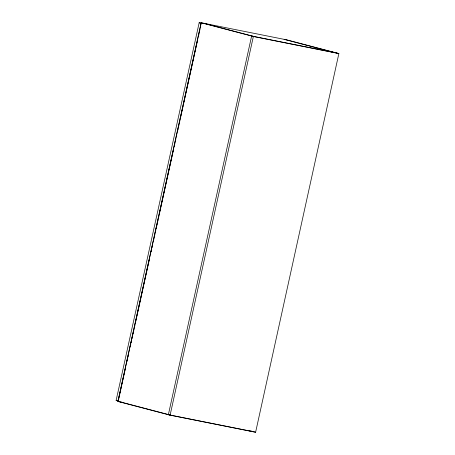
<?xml version="1.0" encoding="UTF-8"?>
<svg xmlns="http://www.w3.org/2000/svg" width="455" height="455" viewBox="0 0 455 455"><rect width="100%" height="100%" fill="white"/><g stroke="black" fill="none" stroke-linecap="round" stroke-linejoin="round"><path stroke-width="0.68" d="M125.279 369.028L118.254 400.963L116.127 400.406L199.159 22.75L202.629 23.444M286.673 39.847L338.873 53.565L255.613 432.25L170.107 415.165L117.908 401.441L201.167 22.756L286.769 39.869M118.004 401.469L201.264 22.784M126.956 361.389L127.565 358.614M127.872 357.226L128.481 354.451M130.158 346.812L130.773 344.037M131.074 342.649L131.688 339.874M131.99 338.48L132.604 335.705M132.905 334.317L133.975 329.46M134.282 328.072L134.89 325.291M135.198 323.903L149.394 259.344M151.071 251.706L151.68 248.93M151.987 247.543L152.596 244.762M153.363 241.292L153.972 238.517M154.279 237.129L154.888 234.348M155.195 232.96L155.803 230.185M156.111 228.797L157.174 223.94M157.481 222.546L158.095 219.771M158.397 218.383L159.011 215.607M159.313 214.22L162.213 201.03M162.52 199.637L173.509 149.655M174.271 146.186L174.885 143.41M175.186 142.017L175.801 139.241M177.478 131.609L178.087 128.828M178.394 127.44L179.003 124.664M179.31 123.277L179.918 120.501M180.225 119.113L181.295 114.25M181.596 112.863L182.21 110.087M182.512 108.7L183.126 105.918M183.428 104.531L197.169 42.053M198.386 36.497L199 33.721M199.301 32.333L199.916 29.558M170.107 415.165L253.367 36.48L201.167 22.756M337.132 53.104L251.626 36.019L168.367 414.704L253.873 431.795M253.367 36.48L338.873 53.565M116.127 400.406L118.209 400.821M117.908 401.441L123.339 402.533M284.108 39.335L334.567 52.592M203.732 23.273L254.191 36.531M199.159 22.75L201.286 23.307M251.149 431.078L255.613 432.25M249.266 430.743L251.308 431.277M120.569 401.981L170.25 415.04"/></g></svg>
